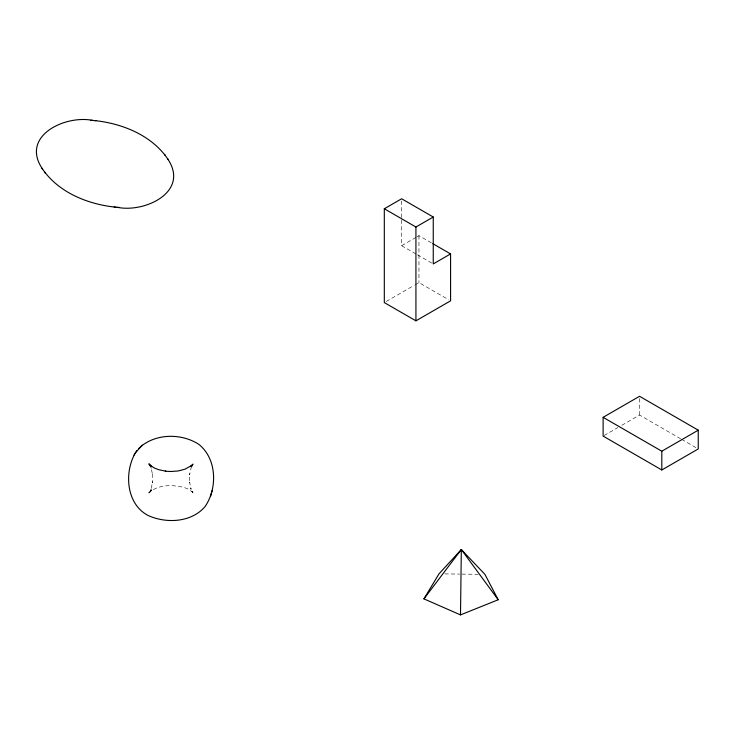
<?xml version="1.0" encoding="UTF-8"?>
<svg xmlns="http://www.w3.org/2000/svg" width="735" height="735" viewBox="0 0 735 735"><rect width="100%" height="100%" fill="white"/><g stroke="black" fill="none" stroke-linecap="round" stroke-linejoin="round"><path stroke-width="0.55" stroke-dasharray="3.67 2.76" d="M191.44 466.422L189.593 474.828L189.713 473.79L189.685 483.161L189.621 482.123L191.109 489.326L190.659 488.215L193.048 492.946L190.981 490.594L192.708 492.184L187.756 488.894L183.566 487.204L171.485 485.431L163.464 486.046L157.308 487.654L151.603 490.511L148.681 492.937L151.722 490.135L148.626 493.745L151.015 490.052L149.747 492.376L151.171 488.995L150.859 490.116L152.595 481.811L152.485 482.849L152.457 473.478L152.522 474.525L150.932 467.221M401.632 219.985L401.632 245.674L416.065 237.341M417.03 236.78L418.959 235.669L431.803 243.083M386.242 301.469L414.145 285.355M415.11 284.803L418.959 282.58L448.598 299.696M604.106 435.524L617.887 427.568M621.828 425.289L639.551 415.054L680.638 438.777M444.748 573.897L459.669 574.081M461.966 574.108L478.035 574.301M401.632 245.674L416.451 254.227M417.443 254.797L432.263 263.36M681.621 439.346L696.293 447.817M150.666 466.707L151.382 468.342M639.551 398.499L639.551 415.054M418.959 235.669L418.959 282.58M401.632 200.995L401.632 218.865"/><path stroke-width="1.1" d="M460.505 614.892L461.314 549.532L484.925 574.384L498.201 599.76L460.505 614.892L423.92 598.869L439.006 573.833L461.314 549.532L498.201 599.76M135.249 453.137C123.93 472.761 126.31 504.44 148.387 515.621C166.542 523.724 191.541 522.511 205.102 506.525C217.624 488.27 216.954 458.649 198.726 444.28C181.582 433.227 156.408 433.356 140.578 446.742M210.486 496.612L212.231 490.42M191.486 466.725L192.965 464.116L190.604 466.587L192.294 465.145L184.963 469.196L178.136 470.97L170.676 471.512L165.283 471.163L165.743 471.208L158.503 469.647L154.286 467.956L149.288 464.63L151.024 466.128L148.939 463.757L150.666 466.707M135.699 452.438L142.268 445.199M134.009 455.057L136.885 450.61M423.92 598.869L461.314 549.532M138.621 448.561L140.413 446.908M384.313 208.768L401.632 198.762L433.255 217.018L433.255 263.929L450.573 253.924L450.573 300.835L415.927 320.837L384.313 302.581L384.313 208.768L415.927 227.014L433.255 217.018M603.123 417.324L639.551 396.284L698.25 430.177L698.25 448.947L661.812 469.977L603.123 436.094L603.123 417.324L661.812 451.207L698.25 430.177M92.638 120.402C65.314 114.761 19.771 135.92 42.639 169.215M117.453 207.334C144.777 212.985 190.319 191.826 167.442 158.53M94.062 120.522C122.249 123.379 151.97 135.258 168.177 159.596M41.913 168.15C58.12 192.487 87.832 204.367 116.029 207.224M90.846 120.264L95.936 120.669M114.155 207.077L119.245 207.481M432.786 243.662L450.573 253.924M164.53 154.313L165.301 155.443M44.789 172.302L45.561 173.432M661.812 451.207L661.812 469.977M415.927 227.014L415.927 320.837"/></g></svg>
